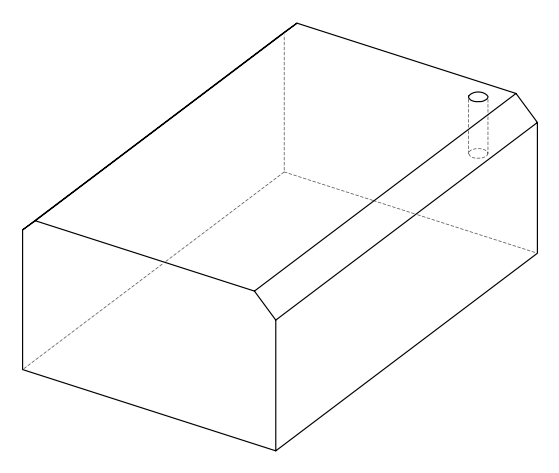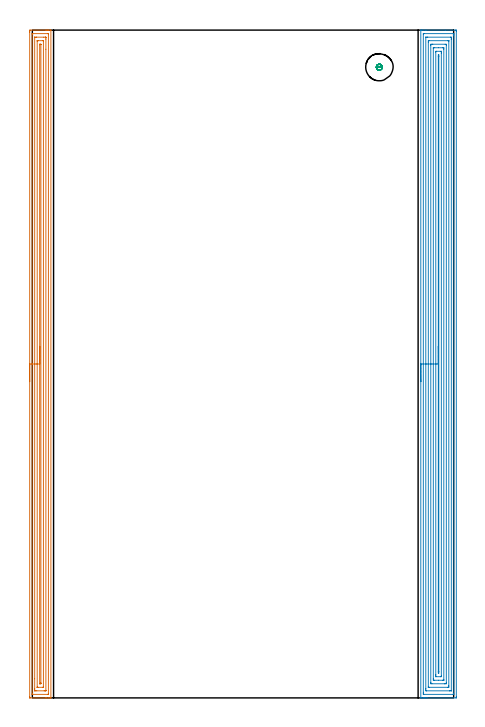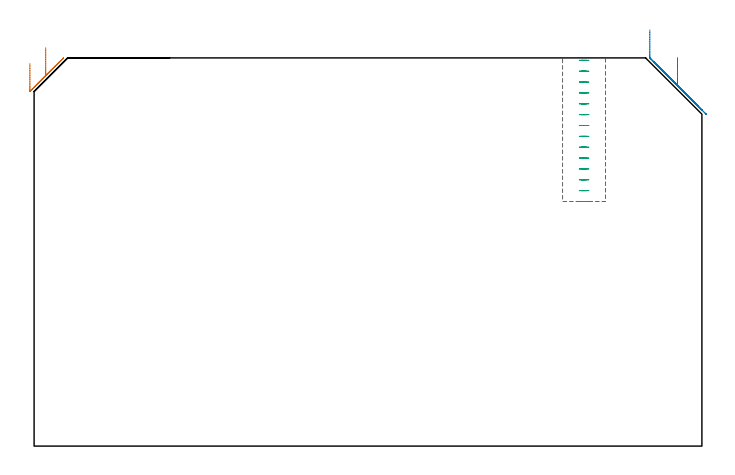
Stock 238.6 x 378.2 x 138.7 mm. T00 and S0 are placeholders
(PLAN: 3 operations, 1 tool changes, 40.7 min)
(1 AREA_MILL | FG_CHAMFER_SURFACE | UGT0205_001 | 15.32 min | 27228 mm3)
(2 AREA_MILL_1 | FG_CHAMFER_SURFACE_1 | UGT0205_001 | 24.41 min | 76398 mm3)
(3 MILL_BLIND_HOLE_FROM_SOLID_MATERIAL | STEP1POCKET | UGT0201_130 | Spiral | 0.92 min | 9544 mm3)
(TOOL UGT0205_001 | Chamfer Mill 20 x 3 x 45 deg. | D20 FL50 Z2)
(TOOL UGT0201_130 | Carbide End Mill 12.0 | D12 FL15 Z4)
(OP 1 AREA_MILL)
G17 G21 G94 G90
T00 M6
G54
G17 G0 G90 X-1.5 Y179.1 S1061 M3
G43 Z148.7 H0
Z136.7
G94 G1 Y179.138 Z135.828 F250.
Y179.252 Z134.964
Y179.441 Z134.112
Y179.703 Z133.28
Y180.037 Z132.474
Y180.44 Z131.7
Y180.908 Z130.964
Y181.44 Z130.272
Y182.029 Z129.629
Y182.672 Z129.04
Y183.364 Z128.508
Y184.1 Z128.04
Y184.874 Z127.637
Y185.68 Z127.303
Y186.512 Z127.041
Y187.364 Z126.852
Y188.228 Z126.738
Y189.1 Z126.7
Y377.025
X-1.499 Y377.583 Z126.701
X-1.497 Y377.915 Z126.702
X-1.493 Y378.19 Z126.704
X-1.172 Y378.2 Z127.025
X7.554 Z135.748
X8.094 Z136.291
X8.427 Z136.623
X8.967 Z137.163
X9.299 Z137.494
X10.25 Z138.45
X10.377 Y378.197 Z138.57
X10.498 Y378.19 Z138.689
X10.5 Y378.03 Z138.7
Y0.17
X10.498 Y0.01 Z138.689
X10.377 Y0.003 Z138.57
X10.25 Y0. Z138.449
X9.966 Z138.165
X9.299 Z137.494
X8.094 Z136.291
X7.554 Z135.748
X-1.172 Z127.025
X-1.446 Y0.004 Z126.751
X-1.492 Y0.01 Z126.705
X-1.499 Y0.058 Z126.699
X-1.5 Y0.617 Z126.7
Y189.1
X-0.086 Z128.114
X-0.085 Y375.796 Z128.115
X-0.083 Y376.134 Z128.117
X-0.081 Y376.174 Z128.119
X-0.08 Y376.188 Z128.12
X-0.057 Y376.19 Z128.143
X0.047 Y376.196 Z128.247
X0.179 Y376.2 Z128.379
X8.906 Y376.199 Z137.106
X9.044 Y376.196 Z137.244
X9.073 Y376.193 Z137.273
X9.079 Y376.189 Z137.279
X9.082 Y376.18 Z137.282
X9.084 Y376.148 Z137.284
X9.086 Y376.015 Z137.286
Y375.796
X9.085 Y2.404 Z137.285
X9.083 Y2.066 Z137.283
X9.081 Y2.026 Z137.281
X9.08 Y2.012 Z137.28
X9.057 Y2.01 Z137.257
X8.953 Y2.004 Z137.153
X8.821 Y2.001 Z137.021
X0.094 Y2. Z128.294
X-0.044 Y2.004 Z128.156
X-0.073 Y2.007 Z128.127
X-0.079 Y2.011 Z128.121
X-0.082 Y2.02 Z128.118
X-0.084 Y2.052 Z128.116
X-0.086 Y2.185 Z128.114
Y2.404
Y189.1
X1.328 Z129.528
X1.329 Y374.01 Z129.529
X1.33 Y374.128 Z129.53
X1.333 Y374.169 Z129.533
X1.336 Y374.19 Z129.536
X1.354 Y374.192 Z129.554
X1.446 Y374.195 Z129.646
X2.133 Y374.2 Z130.333
X2.318 Z130.518
X6.496 Z134.696
X7.369 Z135.569
X7.554 Y374.197 Z135.754
X7.616 Y374.194 Z135.816
X7.659 Y374.191 Z135.859
X7.665 Y374.129 Z135.865
X7.669 Y374.01 Z135.869
X7.671 Y373.891 Z135.871
X7.672 Y373.117 Z135.872
Y367.364
X7.671 Y4.19 Z135.871
X7.67 Y4.072 Z135.87
X7.667 Y4.031 Z135.867
X7.664 Y4.01 Z135.864
X7.646 Y4.008 Z135.846
X7.554 Y4.005 Z135.754
X6.867 Y4. Z135.067
X6.682 Z134.882
X2.504 Z130.704
X1.631 Z129.831
X1.446 Y4.003 Z129.646
X1.384 Y4.006 Z129.584
X1.341 Y4.009 Z129.541
X1.335 Y4.071 Z129.535
X1.331 Y4.19 Z129.531
X1.329 Y4.309 Z129.529
X1.328 Y5.083 Z129.528
Y10.834
Y189.1
X2.743 Z130.943
Y371.942
X2.744 Y372.064 Z130.944
X2.747 Y372.145 Z130.947
X2.749 Y372.186 Z130.949
X2.767 Y372.19 Z130.967
X3.191 Y372.2 Z131.391
X3.214 Z131.414
X5.832 Z134.032
X6.225 Y372.193 Z134.425
X6.246 Y372.19 Z134.446
X6.251 Y372.18 Z134.451
X6.255 Y372.147 Z134.455
X6.257 Y372.105 Z134.457
Y372.063
Y6.258
X6.256 Y6.136 Z134.456
X6.253 Y6.055 Z134.453
X6.251 Y6.015 Z134.451
X6.233 Y6.01 Z134.433
X5.809 Y6. Z134.009
X5.786 Z133.986
X3.168 Z131.368
X2.775 Y6.007 Z130.975
X2.754 Y6.01 Z130.954
X2.749 Y6.02 Z130.949
X2.745 Y6.053 Z130.945
X2.743 Y6.095 Z130.943
Y6.137
Y189.1
X4.157 Z132.357
X4.158 Y369.895 Z132.358
X4.159 Y370.07 Z132.359
X4.162 Y370.157 Z132.362
X4.165 Y370.19 Z132.365
X4.18 Y370.192 Z132.38
X4.297 Y370.198 Z132.497
X4.768 Y370.196 Z132.968
X4.822 Y370.193 Z133.022
X4.836 Y370.19 Z133.036
X4.838 Y370.179 Z133.038
X4.84 Y370.139 Z133.04
X4.842 Y369.972 Z133.042
X4.843 Y8.587 Z133.043
X4.839 Y8.223 Z133.039
X4.836 Y8.042 Z133.036
X4.831 Y8.01 Z133.031
X4.78 Y8.006 Z132.98
X4.703 Y8.002 Z132.903
X4.232 Y8.004 Z132.432
X4.178 Y8.007 Z132.378
X4.164 Y8.01 Z132.364
X4.162 Y8.021 Z132.362
X4.16 Y8.061 Z132.36
X4.158 Y8.228 Z132.358
X4.157 Y189.1 Z132.357
Y189.972 Z132.395
Y190.836 Z132.509
Y191.688 Z132.698
Y192.52 Z132.96
Y193.326 Z133.294
Y194.1 Z133.697
Y194.836 Z134.165
Y195.528 Z134.696
Y196.171 Z135.286
Y196.76 Z135.929
Y197.292 Z136.621
Y197.76 Z137.357
Y198.163 Z138.131
Y198.497 Z138.937
Y198.759 Z139.769
Y198.948 Z140.62
Y199.062 Z141.485
Y199.1 Z142.357
G0 Z148.7
M5
M2
(OP 2 AREA_MILL_1)
G17 G21 G94 G90
T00 M6
G54
G17 G0 G90 X220. Y179.1 S1061 M3
G43 Z148.7 H0
G94 G1 Y179.138 Z147.828 F250.
Y179.252 Z146.963
Y179.441 Z146.112
Y179.703 Z145.28
Y180.037 Z144.474
Y180.44 Z143.7
Y180.908 Z142.964
Y181.44 Z142.272
Y182.029 Z141.629
Y182.672 Z141.039
Y183.364 Z140.508
Y184.1 Z140.04
Y184.874 Z139.637
Y185.68 Z139.303
Y186.512 Z139.041
Y187.363 Z138.852
Y188.228 Z138.738
Y189.1 Z138.7
Y378.03
X220.002 Y378.19 Z138.688
X220.149 Y378.197 Z138.543
X220.303 Y378.2 Z138.396
X220.605 Z138.095
X221.274 Z137.42
X222.487 Z136.21
X223.03 Z135.665
X233.863 Z124.834
X239.703 Z118.994
X239.977 Y378.197 Z118.72
X240.092 Y378.19 Z118.606
X240.099 Y378.073 Z118.599
X240.1 Y377.583 Z118.6
Y0.617
X240.095 Y0.123 Z118.603
X240.092 Y0.01 Z118.606
X239.974 Y0. Z118.723
X223.636 Z135.059
X223.03 Z135.665
X222.487 Z136.21
X222.152 Z136.544
X221.609 Z137.087
X221.274 Z137.42
X220.303 Z138.397
X220.151 Y0.001 Z138.542
X220.076 Y0.004 Z138.616
X220.003 Y0.01 Z138.688
X220. Y0.17 Z138.7
Y189.1
X221.414 Z137.286
X221.415 Y375.796 Z137.285
X221.419 Y376.171 Z137.281
X221.421 Y376.186 Z137.279
X221.448 Y376.191 Z137.252
X221.518 Y376.197 Z137.182
X221.623 Y376.199 Z137.077
X221.755 Y376.2 Z136.945
X238.429 Z120.271
X238.614 Y376.198 Z120.086
X238.645 Y376.195 Z120.055
X238.674 Y376.191 Z120.026
X238.679 Y376.151 Z120.021
X238.684 Y375.94 Z120.016
X238.685 Y375.796 Z120.015
X238.686 Y375.045 Z120.014
X238.685 Y2.404 Z120.015
X238.681 Y2.029 Z120.019
X238.679 Y2.014 Z120.021
X238.652 Y2.009 Z120.048
X238.582 Y2.003 Z120.118
X238.477 Y2.001 Z120.223
X238.345 Y2. Z120.355
X221.671 Z137.029
X221.486 Y2.002 Z137.214
X221.455 Y2.005 Z137.245
X221.426 Y2.009 Z137.274
X221.421 Y2.049 Z137.279
X221.416 Y2.26 Z137.284
X221.415 Y2.404 Z137.285
X221.414 Y3.155 Z137.286
Y189.1
X222.828 Z135.872
X222.829 Y374.01 Z135.871
X222.83 Y374.112 Z135.87
X222.832 Y374.162 Z135.868
X222.835 Y374.182 Z135.865
X222.849 Y374.193 Z135.851
X223.03 Y374.196 Z135.67
X223.72 Y374.2 Z134.98
X223.907 Z134.793
X236.884 Y374.199 Z121.816
X237.07 Y374.196 Z121.63
X237.251 Y374.19 Z121.449
X237.264 Y374.01 Z121.436
X237.268 Y373.808 Z121.432
X237.271 Y373.116 Z121.429
Y372.912
Y4.19
X237.27 Y4.088 Z121.43
X237.268 Y4.037 Z121.432
X237.265 Y4.017 Z121.435
X237.251 Y4.006 Z121.449
X237.07 Y4.004 Z121.63
X236.38 Y4. Z122.32
X236.193 Z122.507
X223.216 Y4.001 Z135.484
X223.03 Y4.004 Z135.67
X222.849 Y4.01 Z135.851
X222.836 Y4.19 Z135.864
X222.832 Y4.391 Z135.868
X222.829 Y5.083 Z135.871
X222.828 Y5.288 Z135.872
Y189.1
X224.243 Z134.457
Y371.33
X224.246 Y371.878 Z134.454
X224.25 Y372.065 Z134.45
X224.257 Y372.19 Z134.443
X224.808 Y372.2 Z133.892
X235.338 Z123.362
X235.741 Y372.193 Z122.959
X235.841 Y372.19 Z122.859
X235.851 Y372.183 Z122.849
X235.853 Y372.167 Z122.847
X235.856 Y372.134 Z122.844
X235.857 Y372.061 Z122.843
Y371.671
Y6.87
X235.854 Y6.322 Z122.846
X235.85 Y6.135 Z122.85
X235.843 Y6.01 Z122.857
X235.292 Y6. Z123.408
X224.762 Z133.938
X224.359 Y6.007 Z134.341
X224.259 Y6.01 Z134.441
X224.249 Y6.017 Z134.451
X224.247 Y6.033 Z134.453
X224.244 Y6.066 Z134.456
X224.243 Y6.139 Z134.457
Y6.528
Y189.1
X225.657 Z133.043
Y369.543
X225.662 Y370.19 Z133.038
X225.898 Y370.197 Z132.802
X226.54 Y370.2 Z132.16
X226.772 Z131.928
X233.794 Y370.199 Z124.906
X234.438 Y370.19 Z124.262
X234.443 Y369.543 Z124.257
Y8.657
X234.438 Y8.01 Z124.262
X234.202 Y8.003 Z124.498
X233.56 Y8. Z125.14
X233.328 Z125.372
X226.306 Y8.001 Z132.394
X225.662 Y8.01 Z133.038
X225.657 Y8.657 Z133.043
Y8.662
Y189.1
X227.071 Z131.629
Y367.757
X227.072 Y368.108 Z131.628
X227.075 Y368.159 Z131.625
X227.077 Y368.183 Z131.623
X227.092 Y368.19 Z131.608
X227.2 Y368.195 Z131.5
X227.417 Y368.198 Z131.283
X227.86 Y368.2 Z130.84
X230.053 Z128.647
X232.247 Z126.453
X232.683 Z126.017
X232.828 Y368.198 Z125.872
X232.944 Y368.195 Z125.756
X233.015 Y368.19 Z125.685
X233.022 Y368.108 Z125.678
X233.026 Y367.757 Z125.674
X233.028 Y367.405 Z125.672
X233.029 Y10.443 Z125.671
X233.028 Y10.092 Z125.672
X233.025 Y10.041 Z125.675
X233.023 Y10.017 Z125.677
X233.008 Y10.01 Z125.692
X232.9 Y10.005 Z125.8
X232.683 Y10.001 Z126.017
X232.24 Y10. Z126.46
X230.047 Z128.653
X227.853 Z130.847
X227.417 Z131.283
X227.272 Y10.002 Z131.428
X227.156 Y10.005 Z131.544
X227.085 Y10.01 Z131.615
X227.078 Y10.092 Z131.622
X227.074 Y10.443 Z131.626
X227.072 Y10.795 Z131.628
X227.071 Y189.1 Z131.629
X228.485 Z130.215
X228.486 Y365.776 Z130.214
X228.487 Y365.97 Z130.213
X228.49 Y366.144 Z130.21
X228.492 Y366.18 Z130.208
X228.571 Y366.19 Z130.129
X228.721 Y366.195 Z129.979
X228.947 Y366.199 Z129.753
X231.581 Z127.119
X231.601 Y366.194 Z127.099
X231.606 Y366.192 Z127.094
X231.61 Y366.169 Z127.09
X231.612 Y365.97 Z127.088
X231.615 Y365.271 Z127.085
Y365.077
X231.614 Y12.424 Z127.086
X231.613 Y12.23 Z127.087
X231.61 Y12.056 Z127.09
X231.608 Y12.02 Z127.092
X231.529 Y12.01 Z127.171
X231.379 Y12.005 Z127.321
X231.153 Y12.001 Z127.547
X228.519 Z130.181
X228.499 Y12.006 Z130.201
X228.494 Y12.008 Z130.206
X228.49 Y12.031 Z130.21
X228.488 Y12.23 Z130.212
X228.485 Y12.929 Z130.215
Y13.123
Y189.1
X229.9 Z128.8
Y363.29
Y363.443
X229.907 Y364.184 Z128.793
X230.035 Y364.198 Z128.665
X230.05 Z128.65
X230.193 Y364.184 Z128.507
X230.196 Y364.035 Z128.504
X230.2 Y363.29 Z128.5
Y363.137
Y14.91
Y14.757
X230.193 Y14.016 Z128.507
X230.065 Y14.001 Z128.635
X230.05 Y14.002 Z128.65
X229.907 Y14.016 Z128.793
X229.904 Y14.165 Z128.796
X229.9 Y14.91 Z128.8
Y15.063
Y189.1
Y189.972 Z128.839
Y190.836 Z128.952
Y191.688 Z129.141
Y192.52 Z129.404
Y193.326 Z129.737
Y194.1 Z130.14
Y194.836 Z130.609
Y195.528 Z131.14
Y196.171 Z131.729
Y196.76 Z132.373
Y197.291 Z133.065
Y197.76 Z133.8
Y198.163 Z134.574
Y198.497 Z135.38
Y198.759 Z136.212
Y198.948 Z137.064
Y199.062 Z137.929
Y199.1 Z138.8
G0 Z148.7
M5
M2
(OP 3 MILL_BLIND_HOLE_FROM_SOLID_MATERIAL)
G17 G21 G94 G90
T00 M6
G54
G17 G0 G90 X196.5 Y357.2 S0 M3
G43 Z148.7 H0
Z137.821
G94 G3 X197.261 Y358.139 R0.778 F250.
X196.147 Y358.863 R0.939
X194.837 Y356.847 R1.7
X196.147 Y358.863 R-1.7
X195.492 Y357.855 R0.85
X196.5 Y357.2 R0.85
G0 Z133.943
G3 X197.261 Y358.139 R0.778
X196.147 Y358.863 R0.939
X194.837 Y356.847 R1.7
X196.147 Y358.863 R-1.7
X195.492 Y357.855 R0.85
X196.5 Y357.2 R0.85
G0 Z130.064
G3 X197.261 Y358.139 R0.778
X196.147 Y358.863 R0.939
X194.837 Y356.847 R1.7
X196.147 Y358.863 R-1.7
X195.492 Y357.855 R0.85
X196.5 Y357.2 R0.85
G0 Z126.186
G3 X197.261 Y358.139 R0.778
X196.147 Y358.863 R0.939
X194.837 Y356.847 R1.7
X196.147 Y358.863 R-1.7
X195.492 Y357.855 R0.85
X196.5 Y357.2 R0.85
G0 Z122.307
G3 X197.261 Y358.139 R0.778
X196.147 Y358.863 R0.939
X194.837 Y356.847 R1.7
X196.147 Y358.863 R-1.7
X195.492 Y357.855 R0.85
X196.5 Y357.2 R0.85
G0 Z118.429
G3 X197.261 Y358.139 R0.778
X196.147 Y358.863 R0.939
X194.837 Y356.847 R1.7
X196.147 Y358.863 R-1.7
X195.492 Y357.855 R0.85
X196.5 Y357.2 R0.85
G0 Z114.55
G3 X197.261 Y358.139 R0.778
X196.147 Y358.863 R0.939
X194.837 Y356.847 R1.7
X196.147 Y358.863 R-1.7
X195.492 Y357.855 R0.85
X196.5 Y357.2 R0.85
G0 Z110.671
G3 X197.261 Y358.139 R0.778
X196.147 Y358.863 R0.939
X194.837 Y356.847 R1.7
X196.147 Y358.863 R-1.7
X195.492 Y357.855 R0.85
X196.5 Y357.2 R0.85
G0 Z106.793
G3 X197.261 Y358.139 R0.778
X196.147 Y358.863 R0.939
X194.837 Y356.847 R1.7
X196.147 Y358.863 R-1.7
X195.492 Y357.855 R0.85
X196.5 Y357.2 R0.85
G0 Z102.914
G3 X197.261 Y358.139 R0.778
X196.147 Y358.863 R0.939
X194.837 Y356.847 R1.7
X196.147 Y358.863 R-1.7
X195.492 Y357.855 R0.85
X196.5 Y357.2 R0.85
G0 Z99.036
G3 X197.261 Y358.139 R0.778
X196.147 Y358.863 R0.939
X194.837 Y356.847 R1.7
X196.147 Y358.863 R-1.7
X195.492 Y357.855 R0.85
X196.5 Y357.2 R0.85
G0 Z95.157
G3 X197.261 Y358.139 R0.778
X196.147 Y358.863 R0.939
X194.837 Y356.847 R1.7
X196.147 Y358.863 R-1.7
X195.492 Y357.855 R0.85
X196.5 Y357.2 R0.85
G0 Z91.279
G3 X197.261 Y358.139 R0.778
X196.147 Y358.863 R0.939
X194.837 Y356.847 R1.7
X196.147 Y358.863 R-1.7
X195.492 Y357.855 R0.85
X196.5 Y357.2 R0.85
G0 Z87.4
G3 X197.261 Y358.139 R0.778
X196.147 Y358.863 R0.939
X194.837 Y356.847 R1.7
X196.147 Y358.863 R-1.7
X195.492 Y357.855 R0.85
X196.5 Y357.2 R0.85
G0 Z148.7
M5
M2
